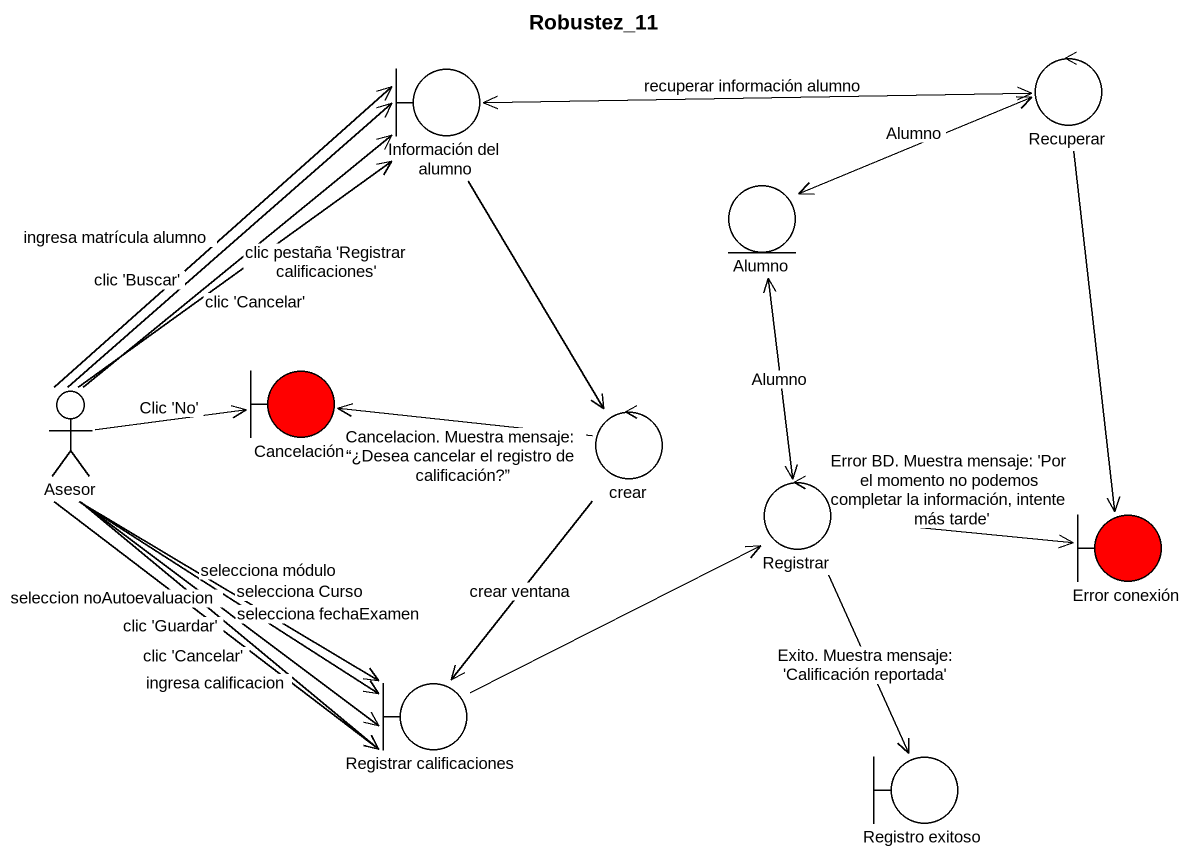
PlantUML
@startuml
title Robustez_11
boundary "Información del alumno" as Información_del_alumno
control Recuperar
entity Alumno
boundary Cancelación #FF0000
actor Asesor
control crear
control Registrar
boundary "Error conexión" as Error_conexión #FF0000
boundary "Registrar calificaciones" as Registrar_calificaciones
boundary "Registro exitoso" as Registro_exitoso
Información_del_alumno <-right-> Recuperar : recuperar información alumno
Información_del_alumno --> crear
Recuperar <-left-> Alumno : Alumno
Recuperar --> Error_conexión
Alumno <--> Registrar : Alumno
Asesor -up-> Información_del_alumno : ingresa matrícula alumno
Asesor -up-> Información_del_alumno : clic 'Buscar'
Asesor -up-> Información_del_alumno : clic pestaña 'Registrar calificaciones'
Asesor -up-> Información_del_alumno : clic 'Cancelar'
Asesor -right-> Cancelación : Clic 'No'
Asesor --> Registrar_calificaciones : selecciona Curso
Asesor --> Registrar_calificaciones : selecciona módulo
Asesor --> Registrar_calificaciones : seleccion noAutoevaluacion
Asesor --> Registrar_calificaciones : selecciona fechaExamen
Asesor --> Registrar_calificaciones : ingresa calificacion
Asesor --> Registrar_calificaciones : clic 'Guardar'
Asesor --> Registrar_calificaciones : clic 'Cancelar'
crear -left-> Cancelación : Cancelacion. Muestra mensaje: “¿Desea cancelar el registro de calificación?”
crear --> Registrar_calificaciones : crear ventana
Registrar -right-> Error_conexión : Error BD. Muestra mensaje: 'Por el momento no podemos completar la información, intente más tarde'
Registrar --> Registro_exitoso : Exito. Muestra mensaje: 'Calificación reportada'
Registrar_calificaciones -up-> Registrar
@enduml
